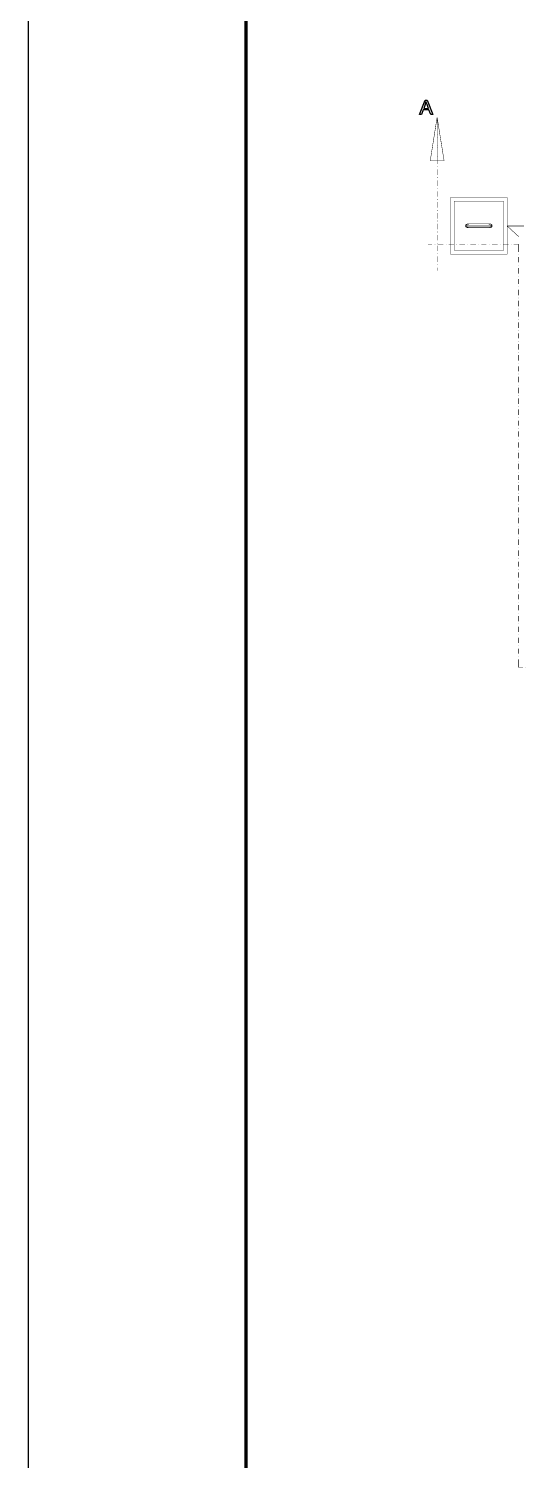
# Model space of a CAD drawing. Header units: metres. Extents: x -593 to 248, y 430 to 1024.
# Drawn here: x -592.7 to -546.9, y 529.6 to 661.3 of the extents above; entities that cross this region are included whole.
import ezdxf

# ---------------------------------------------------------------- set-up
doc = ezdxf.new("R2010")
doc.units = ezdxf.units.M
doc.header["$MEASUREMENT"] = 0
doc.layers.add('C00-00-00-BLACK', color=7, linetype='Continuous')
doc.layers.add('CFF-00-00', color=1, linetype='Continuous')

msp = doc.modelspace()

# ---------------------------------------------------------------- linework, layer by layer
msp.add_line((-592.7, 429.57), (-592.7, 1023.57))
at = {"lineweight": 100}
msp.add_line((-572.7, 439.57), (-572.7, 1013.57), dxfattribs=at)
at = {"layer": 'C00-00-00-BLACK'}
for points in [[(-556.74, 653.39), (-556.23, 654.7), (-556.06, 654.7), (-555.51, 653.39), (-555.72, 653.39), (-555.89, 653.81), (-556.4, 653.81), (-556.57, 653.39), (-556.74, 653.39)], [(-556.36, 653.94), (-555.93, 653.94), (-556.06, 654.32), (-556.07, 654.34), (-556.15, 654.51), (-556.15, 654.57), (-556.16, 654.55), (-556.22, 654.34), (-556.23, 654.32), (-556.36, 653.94)]]:
    msp.add_lwpolyline(points, close=True, dxfattribs=at)
at = {"layer": 'C00-00-00-BLACK', "const_width": 0.0423}
for points in [[(-555.76, 649.15), (-555.13, 653.13)], [(-555.13, 653.13), (-555.76, 649.15)], [(-555.13, 652.71), (-555.13, 653.13)], [(-555.13, 653.13), (-554.49, 649.15)], [(-555.13, 649.15), (-555.13, 653.13)], [(-555.13, 653.13), (-555.13, 649.15)], [(-554.49, 649.15), (-555.13, 653.13)], [(-555.13, 652.5), (-555.09, 652.5)], [(-555.13, 652.28), (-555.09, 652.28)], [(-555.13, 651.69), (-555.13, 652.11)], [(-555.13, 651.52), (-555.09, 651.52)], [(-555.13, 651.31), (-555.09, 651.31)], [(-555.13, 650.71), (-555.13, 651.1)], [(-555.13, 650.5), (-555.09, 650.5)], [(-555.13, 650.33), (-555.09, 650.33)], [(-555.13, 649.74), (-555.13, 650.12)], [(-555.13, 649.53), (-555.09, 649.53)], [(-555.76, 649.15), (-555.13, 649.15)], [(-555.76, 649.15), (-554.49, 649.15)], [(-555.13, 649.15), (-554.49, 649.15)], [(-555.13, 648.85), (-555.13, 649.15)], [(-555.13, 648.6), (-555.09, 648.6)], [(-555.13, 647.83), (-555.13, 648.34)], [(-555.13, 647.58), (-555.09, 647.58)], [(-555.13, 646.82), (-555.13, 647.33)], [(-555.13, 646.56), (-555.09, 646.56)], [(-555.13, 645.84), (-555.13, 646.31)], [(-555.13, 645.59), (-555.09, 645.59)], [(-555.13, 644.82), (-555.13, 645.33)], [(-548.68, 645.76), (-553.9, 645.76)], [(-553.9, 640.54), (-553.9, 645.76)], [(-553.56, 640.88), (-553.56, 645.42)], [(-549.02, 645.42), (-553.56, 645.42)], [(-549.02, 640.88), (-549.02, 645.42)], [(-548.68, 640.54), (-548.68, 645.76)], [(-555.13, 644.57), (-555.09, 644.57)], [(-555.13, 643.81), (-555.13, 644.32)], [(-555.13, 643.59), (-555.09, 643.59)], [(-555.13, 642.83), (-555.13, 643.34)], [(-552.41, 643.3), (-552.5, 643.26)], [(-552.5, 643.26), (-552.5, 643.13)], [(-552.5, 643.13), (-552.5, 643.04)], [(-552.5, 643.04), (-552.41, 643)], [(-552.41, 643.26), (-552.45, 643.13)], [(-552.45, 643.13), (-552.41, 643.04)], [(-552.33, 643.34), (-552.41, 643.3)], [(-552.33, 643.3), (-552.41, 643.26)], [(-552.37, 643.21), (-552.41, 643.13)], [(-552.41, 643.13), (-552.37, 643.09)], [(-552.41, 643.04), (-552.33, 643)], [(-552.41, 643), (-552.33, 642.96)], [(-552.33, 643.21), (-552.37, 643.21)], [(-552.37, 643.09), (-552.33, 643.04)], [(-550.25, 643.34), (-552.33, 643.34)], [(-552.2, 643.21), (-552.33, 643.3)], [(-550.25, 643.21), (-552.33, 643.21)], [(-552.33, 643), (-552.2, 643.04)], [(-550.25, 643.04), (-552.33, 643.04)], [(-552.33, 642.96), (-550.25, 642.96)], [(-550.25, 643.3), (-550.38, 643.21)], [(-550.38, 643.04), (-550.25, 643)], [(-550.16, 643.3), (-550.25, 643.34)], [(-550.16, 643.26), (-550.25, 643.3)], [(-550.21, 643.21), (-550.25, 643.21)], [(-550.25, 643.04), (-550.21, 643.09)], [(-550.25, 643), (-550.16, 643.04)], [(-550.25, 642.96), (-550.16, 643)], [(-550.16, 643.13), (-550.21, 643.21)], [(-550.21, 643.09), (-550.16, 643.13)], [(-550.08, 643.26), (-550.16, 643.3)], [(-550.12, 643.13), (-550.16, 643.26)], [(-550.16, 643.04), (-550.12, 643.13)], [(-550.16, 643), (-550.08, 643.04)], [(-550.08, 643.13), (-550.08, 643.26)], [(-550.08, 643.04), (-550.08, 643.13)], [(-555.59, 641.47), (-555.97, 641.47)], [(-555.34, 641.47), (-555.3, 641.47)], [(-555.13, 642.58), (-555.09, 642.58)], [(-555.13, 641.81), (-555.13, 642.32)], [(-555.13, 641.56), (-555.09, 641.56)], [(-554.57, 641.47), (-555.09, 641.47)], [(-554.32, 641.47), (-554.28, 641.47)], [(-553.56, 641.47), (-554.07, 641.47)], [(-553.35, 641.47), (-553.31, 641.47)], [(-552.58, 641.47), (-553.09, 641.47)], [(-552.33, 641.47), (-552.29, 641.47)], [(-551.56, 641.47), (-552.07, 641.47)], [(-551.31, 641.47), (-551.27, 641.47)], [(-550.59, 641.47), (-551.06, 641.47)], [(-550.33, 641.47), (-550.29, 641.47)], [(-549.57, 641.47), (-550.08, 641.47)], [(-549.32, 641.47), (-549.28, 641.47)], [(-548.55, 641.47), (-549.06, 641.47)], [(-548.3, 641.47), (-548.26, 641.47)], [(-547.66, 640.75), (-547.66, 641.47), (-548.09, 641.47)], [(-555.13, 640.84), (-555.13, 641.31)], [(-555.13, 640.58), (-555.09, 640.58)], [(-555.13, 639.82), (-555.13, 640.33)], [(-548.68, 640.54), (-553.9, 640.54)], [(-549.02, 640.88), (-553.56, 640.88)], [(-547.66, 640.54), (-547.62, 640.54)], [(-547.66, 639.78), (-547.66, 640.29)], [(-555.13, 639.57), (-555.09, 639.57)], [(-555.13, 639.02), (-555.13, 639.31)], [(-547.66, 639.53), (-547.62, 639.53)], [(-547.66, 638.76), (-547.66, 639.27)], [(-547.66, 638.51), (-547.62, 638.51)], [(-547.66, 637.79), (-547.66, 638.25)], [(-547.66, 637.53), (-547.62, 637.53)], [(-547.66, 636.77), (-547.66, 637.28)], [(-547.66, 636.51), (-547.62, 636.51)], [(-547.66, 635.75), (-547.66, 636.26)], [(-547.66, 635.5), (-547.62, 635.5)], [(-547.66, 634.78), (-547.66, 635.29)], [(-547.66, 634.52), (-547.62, 634.52)], [(-547.66, 633.76), (-547.66, 634.27)], [(-547.66, 633.51), (-547.62, 633.51)], [(-547.66, 632.79), (-547.66, 633.25)], [(-547.66, 632.53), (-547.62, 632.53)], [(-547.66, 631.77), (-547.66, 632.28)], [(-547.66, 631.51), (-547.62, 631.51)], [(-547.66, 630.75), (-547.66, 631.26)], [(-547.66, 630.49), (-547.62, 630.49)], [(-547.66, 629.78), (-547.66, 630.24)], [(-547.66, 629.52), (-547.62, 629.52)], [(-547.66, 628.76), (-547.66, 629.27)], [(-547.66, 628.5), (-547.62, 628.5)], [(-547.66, 627.74), (-547.66, 628.25)], [(-547.66, 627.53), (-547.62, 627.53)], [(-547.66, 626.77), (-547.66, 627.28)], [(-547.66, 626.51), (-547.62, 626.51)], [(-547.66, 625.75), (-547.66, 626.26)], [(-547.66, 625.5), (-547.62, 625.5)], [(-547.66, 624.77), (-547.66, 625.24)], [(-547.66, 624.52), (-547.62, 624.52)], [(-547.66, 623.76), (-547.66, 624.26)], [(-547.66, 623.5), (-547.62, 623.5)], [(-547.66, 622.74), (-547.66, 623.25)], [(-547.66, 622.48), (-547.62, 622.48)], [(-547.66, 621.76), (-547.66, 622.27)], [(-547.66, 621.51), (-547.62, 621.51)], [(-547.66, 620.75), (-547.66, 621.26)], [(-547.66, 620.49), (-547.62, 620.49)], [(-547.66, 619.77), (-547.66, 620.24)], [(-547.66, 619.56), (-547.62, 619.56)], [(-547.66, 618.8), (-547.66, 619.31)], [(-547.66, 618.54), (-547.62, 618.54)], [(-547.66, 617.78), (-547.66, 618.29)], [(-547.66, 617.53), (-547.62, 617.53)], [(-547.66, 616.81), (-547.66, 617.27)], [(-547.66, 616.55), (-547.62, 616.55)], [(-547.66, 615.79), (-547.66, 616.3)], [(-547.66, 615.53), (-547.62, 615.53)], [(-547.66, 614.77), (-547.66, 615.28)], [(-547.66, 614.52), (-547.62, 614.52)], [(-547.66, 613.79), (-547.66, 614.3)], [(-547.66, 613.54), (-547.62, 613.54)], [(-547.66, 612.78), (-547.66, 613.29)], [(-547.66, 612.53), (-547.62, 612.53)], [(-547.66, 611.8), (-547.66, 612.27)], [(-547.66, 611.55), (-547.62, 611.55)], [(-547.66, 610.79), (-547.66, 611.29)], [(-547.66, 610.53), (-547.62, 610.53)], [(-547.66, 609.77), (-547.66, 610.28)], [(-547.66, 609.51), (-547.62, 609.51)], [(-547.66, 608.8), (-547.66, 609.26)], [(-547.66, 608.54), (-547.62, 608.54)], [(-547.66, 607.78), (-547.66, 608.28)], [(-547.66, 607.52), (-547.62, 607.52)], [(-547.66, 606.76), (-547.66, 607.27)], [(-547.66, 606.55), (-547.62, 606.55)], [(-547.66, 605.78), (-547.66, 606.29)], [(-547.66, 605.53), (-547.62, 605.53)], [(-547.66, 604.77), (-547.66, 605.28)], [(-547.66, 604.51), (-547.62, 604.51)], [(-547.66, 603.79), (-547.66, 604.26)], [(-547.66, 603.54), (-547.62, 603.54)], [(-547.24, 602.56), (-547.66, 602.56), (-547.66, 603.28)], [(-546.98, 602.56), (-546.94, 602.56)]]:
    msp.add_lwpolyline(points, dxfattribs=at)
at = {"layer": 'CFF-00-00', "const_width": 0.0423}
for points in [[(-548.68, 643.13), (-547.62, 642.15)], [(-547.15, 643.13), (-548.68, 643.13)]]:
    msp.add_lwpolyline(points, dxfattribs=at)

doc.saveas('drawing.dxf')
